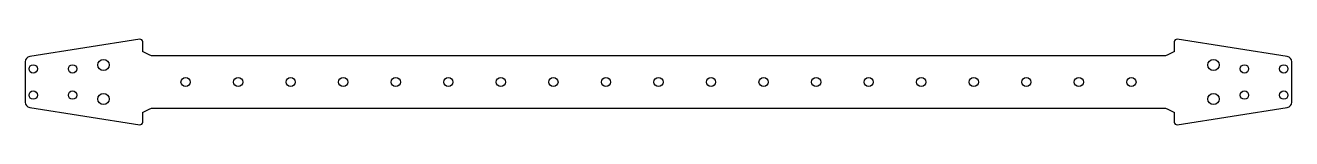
# Model space of a CAD drawing. Header units: millimetres. Extents: x -241 to 241, y -11 to 21.
import ezdxf

# ---------------------------------------------------------------- set-up
doc = ezdxf.new("R2010")
doc.units = ezdxf.units.MM
doc.layers.get('0').update_dxf_attribs({"linetype": 'CONTINUOUS'})

msp = doc.modelspace()

# ---------------------------------------------------------------- linework, layer by layer
msp.add_lwpolyline([(-197.41, -11.32, 0.460757), (-196.25, -10.33), (-196.25, -6.5), (-196.2, -6.5, -0.017686), (-193, -5), (193, -5, -0.017686), (196.2, -6.5), (196.25, -6.5), (196.25, -10.33, 0.460757), (197.41, -11.32), (239.31, -4.72, 0.369153), (241, -2.74), (241, 12.74, 0.369153), (239.31, 14.72), (197.41, 21.32, 0.460757), (196.25, 20.33), (196.25, 16.5), (196.2, 16.5, -0.017686), (193, 15), (-193, 15, -0.017686), (-196.2, 16.5), (-196.25, 16.5), (-196.25, 20.33, 0.460757), (-197.41, 21.32), (-239.31, 14.72, 0.369153), (-241, 12.74), (-241, -2.74, 0.369153), (-239.31, -4.72)], format="xyb", close=True)
for centre, radius in [((-238, 10), 1.6), ((-223, 10), 1.6), ((-211.25, 11.5), 2.15), ((211.25, 11.5), 2.15), ((223, 10), 1.6), ((238, 10), 1.6), ((-180, 5), 1.75), ((-180, 5), 1.75), ((-160, 5), 1.75), ((-160, 5), 1.75), ((-140, 5), 1.75), ((-120, 5), 1.75), ((-100, 5), 1.75), ((-80, 5), 1.75), ((-80, 5), 1.75), ((-60, 5), 1.75), ((-40, 5), 1.75), ((-20, 5), 1.75), ((0, 5), 1.75), ((0, 5), 1.75), ((20, 5), 1.75), ((40, 5), 1.75), ((60, 5), 1.75), ((80, 5), 1.75), ((80, 5), 1.75), ((100, 5), 1.75), ((120, 5), 1.75), ((140, 5), 1.75), ((160, 5), 1.75), ((160, 5), 1.75), ((180, 5), 1.75), ((180, 5), 1.75), ((-238, 0), 1.6), ((-223, 0), 1.6), ((-211.25, -1.5), 2.15), ((211.25, -1.5), 2.15), ((223, 0), 1.6), ((238, 0), 1.6)]:
    msp.add_circle(centre, radius)

doc.saveas('drawing.dxf')
